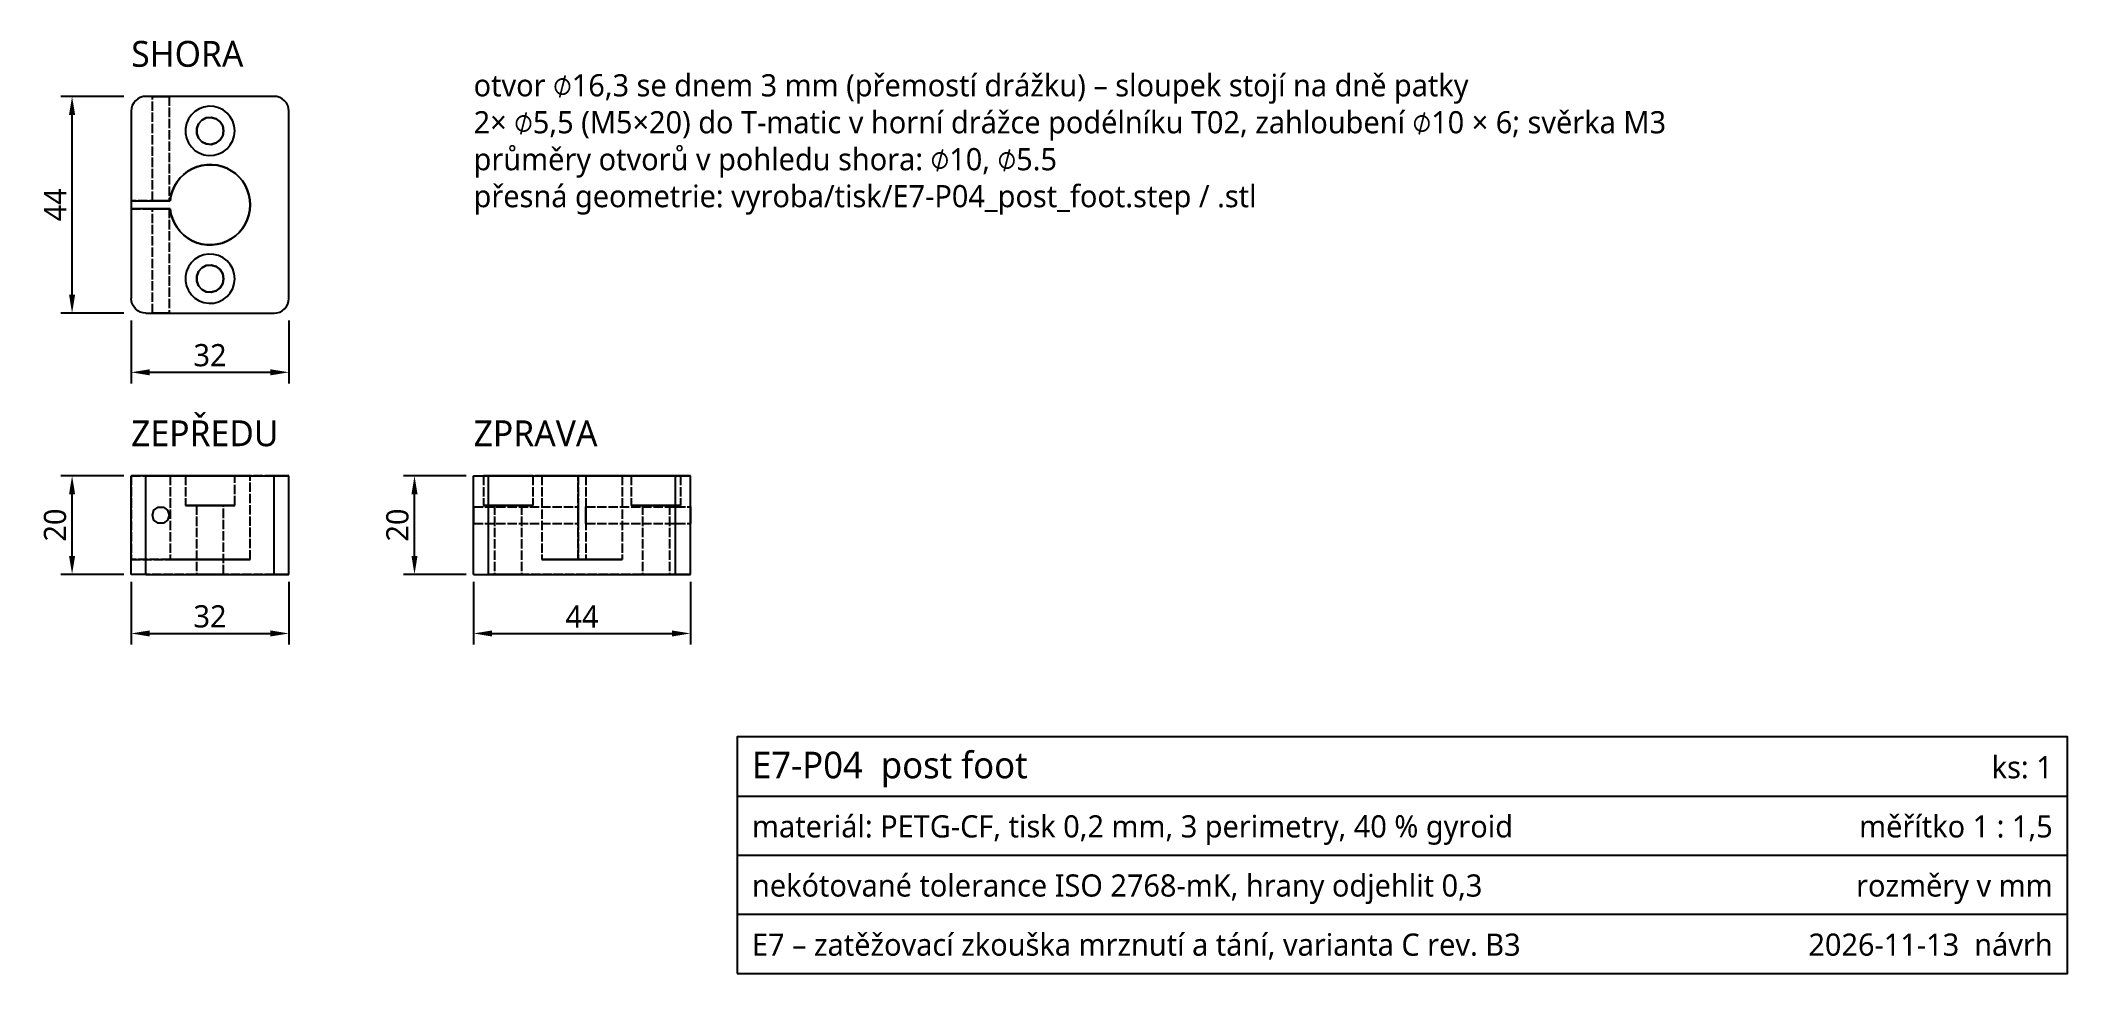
# Model space of a CAD drawing. Header units: millimetres. Extents: x 19 to 430, y 12 to 201.
import ezdxf
from ezdxf.enums import TextEntityAlignment as Align

# ---------------------------------------------------------------- set-up
doc = ezdxf.new("R2010")
doc.units = ezdxf.units.MM
doc.header["$LTSCALE"] = 1.5
doc.linetypes.add('DASHED', pattern=[1.524, 1.27, -0.254])
for name, color, linetype, true_color in [('DIM', 7, 'CONTINUOUS', 0x000000), ('FRAME', 7, 'CONTINUOUS', 0x000000), ('OUTLINE', 7, 'CONTINUOUS', 0x000000), ('TEXT', 7, 'CONTINUOUS', 0x000000)]:
    doc.layers.add(name, color=color, linetype=linetype, true_color=true_color)
doc.layers.add('HIDDEN', color=8, linetype='DASHED')
doc.styles.add('OpenSans', font='OpenSans-Regular.ttf')
doc.dimstyles.new('E7', dxfattribs={"dimtxt": 4.5, "dimasz": 3.75, "dimexe": 2.25, "dimexo": 1.5, "dimgap": 1.2, "dimtad": 1, "dimtxsty": 'OpenSans', "dimcen": 2.5, "dimclrd": 256, "dimclre": 256, "dimclrt": 256, "dimazin": 3, "dimtfac": 1, "dimtmove": 0, "dimatfit": 3})

msp = doc.modelspace()

# ---------------------------------------------------------------- linework, layer by layer
at = {"layer": 'FRAME'}
msp.add_lwpolyline([(160.5, 12), (430.5, 12), (430.5, 60), (160.5, 60)], close=True, dxfattribs=at)
for points in [[(160.5, 48), (430.5, 48)], [(160.5, 36), (430.5, 36)], [(160.5, 24), (430.5, 24)]]:
    msp.add_lwpolyline(points, dxfattribs=at)
at = {"layer": 'HIDDEN'}
for points in [[(40.5, 190), (39.915, 189.942), (39.352, 189.772), (38.833, 189.494), (38.379, 189.121), (38.006, 188.667), (37.728, 188.148), (37.558, 187.585), (37.5, 187)], [(66.5, 190), (40.5, 190)], [(45.2, 190), (44.775, 190), (44.35, 190), (43.925, 190), (43.5, 190), (43.075, 190), (42.65, 190), (42.225, 190), (41.8, 190)], [(41.8, 190), (42.225, 190), (42.65, 190), (43.075, 190), (43.5, 190), (43.925, 190), (44.35, 190), (44.775, 190), (45.2, 190)], [(41.8, 168.8), (41.8, 190)], [(45.2, 190), (45.2, 168.8)], [(69.5, 187), (69.442, 187.585), (69.272, 188.148), (68.994, 188.667), (68.621, 189.121), (68.167, 189.494), (67.648, 189.772), (67.085, 189.942), (66.5, 190)], [(37.5, 187), (37.5, 149)], [(58.5, 183), (58.398, 184.006), (58.095, 184.972), (57.604, 185.856), (56.945, 186.624), (56.145, 187.243), (55.237, 187.689), (54.257, 187.942), (53.247, 187.994), (52.247, 187.84), (51.298, 187.489), (50.439, 186.954), (49.706, 186.257), (49.128, 185.427), (48.729, 184.497), (48.526, 183.506), (48.526, 182.494), (48.729, 181.503), (49.128, 180.573), (49.706, 179.743), (50.439, 179.046), (51.298, 178.511), (52.247, 178.16), (53.247, 178.006), (54.257, 178.058), (55.237, 178.311), (56.145, 178.757), (56.945, 179.376), (57.604, 180.144), (58.095, 181.028), (58.398, 181.994), (58.5, 183)], [(56.25, 183), (56.064, 183.993), (55.532, 184.853), (54.726, 185.462), (53.754, 185.738), (52.747, 185.645), (51.843, 185.195), (51.162, 184.448), (50.797, 183.505), (50.797, 182.495), (51.162, 181.552), (51.843, 180.805), (52.747, 180.355), (53.754, 180.262), (54.726, 180.538), (55.532, 181.147), (56.064, 182.007), (56.25, 183)], [(69.5, 149), (69.5, 187)], [(61.65, 168), (61.585, 169.031), (61.389, 170.045), (61.067, 171.026), (60.624, 171.959), (60.066, 172.828), (59.403, 173.62), (58.645, 174.321), (57.804, 174.921), (56.894, 175.41), (55.93, 175.779), (54.927, 176.024), (53.9, 176.14), (52.868, 176.125), (51.845, 175.98), (50.849, 175.707), (49.896, 175.31), (49.001, 174.795), (48.177, 174.172), (47.44, 173.449), (46.799, 172.639), (46.266, 171.754), (45.85, 170.809), (45.556, 169.819), (45.389, 168.8)], [(45.389, 168.8), (37.5, 168.8)], [(45.2, 168.8), (44.775, 168.8), (44.35, 168.8), (43.925, 168.8), (43.5, 168.8), (43.075, 168.8), (42.65, 168.8), (42.225, 168.8), (41.8, 168.8)], [(41.8, 168.8), (42.225, 168.8), (42.65, 168.8), (43.075, 168.8), (43.5, 168.8), (43.925, 168.8), (44.35, 168.8), (44.775, 168.8), (45.2, 168.8)], [(37.5, 167.2), (45.389, 167.2)], [(45.2, 167.2), (44.775, 167.2), (44.35, 167.2), (43.925, 167.2), (43.5, 167.2), (43.075, 167.2), (42.65, 167.2), (42.225, 167.2), (41.8, 167.2)], [(41.8, 167.2), (42.225, 167.2), (42.65, 167.2), (43.075, 167.2), (43.5, 167.2), (43.925, 167.2), (44.35, 167.2), (44.775, 167.2), (45.2, 167.2)], [(41.8, 146), (41.8, 167.2)], [(45.2, 167.2), (45.2, 146)], [(45.389, 167.2), (45.556, 166.181), (45.85, 165.191), (46.266, 164.246), (46.799, 163.361), (47.44, 162.551), (48.177, 161.828), (49.001, 161.205), (49.896, 160.69), (50.849, 160.293), (51.845, 160.02), (52.868, 159.875), (53.9, 159.86), (54.927, 159.976), (55.93, 160.221), (56.894, 160.59), (57.804, 161.079), (58.645, 161.679), (59.403, 162.38), (60.066, 163.172), (60.624, 164.041), (61.067, 164.974), (61.389, 165.955), (61.585, 166.969), (61.65, 168)], [(58.5, 153), (58.398, 154.006), (58.095, 154.972), (57.604, 155.856), (56.945, 156.624), (56.145, 157.243), (55.237, 157.689), (54.257, 157.942), (53.247, 157.994), (52.247, 157.84), (51.298, 157.489), (50.439, 156.954), (49.706, 156.257), (49.128, 155.427), (48.729, 154.497), (48.526, 153.506), (48.526, 152.494), (48.729, 151.503), (49.128, 150.573), (49.706, 149.743), (50.439, 149.046), (51.298, 148.511), (52.247, 148.16), (53.247, 148.006), (54.257, 148.058), (55.237, 148.311), (56.145, 148.757), (56.945, 149.376), (57.604, 150.144), (58.095, 151.028), (58.398, 151.994), (58.5, 153)], [(56.25, 153), (56.064, 153.993), (55.532, 154.853), (54.726, 155.462), (53.754, 155.738), (52.747, 155.645), (51.843, 155.195), (51.162, 154.448), (50.797, 153.505), (50.797, 152.495), (51.162, 151.552), (51.843, 150.805), (52.747, 150.355), (53.754, 150.262), (54.726, 150.538), (55.532, 151.147), (56.064, 152.007), (56.25, 153)], [(40.5, 146), (39.915, 146.058), (39.352, 146.228), (38.833, 146.506), (38.379, 146.879), (38.006, 147.333), (37.728, 147.852), (37.558, 148.415), (37.5, 149)], [(66.5, 146), (67.085, 146.058), (67.648, 146.228), (68.167, 146.506), (68.621, 146.879), (68.994, 147.333), (69.272, 147.852), (69.442, 148.415), (69.5, 149)], [(40.5, 146), (66.5, 146)], [(45.2, 146), (44.775, 146), (44.35, 146), (43.925, 146), (43.5, 146), (43.075, 146), (42.65, 146), (42.225, 146), (41.8, 146)], [(41.8, 146), (42.225, 146), (42.65, 146), (43.075, 146), (43.5, 146), (43.925, 146), (44.35, 146), (44.775, 146), (45.2, 146)], [(45.389, 113), (37.5, 113)], [(37.5, 113), (45.389, 113)], [(40.5, 113), (40.125, 113), (39.75, 113), (39.375, 113), (39, 113), (38.625, 113), (38.25, 113), (37.875, 113), (37.5, 113)], [(37.5, 96), (37.5, 113)], [(37.5, 113), (37.5, 96)], [(37.5, 93), (37.5, 113)], [(66.5, 113), (40.5, 113)], [(61.65, 113), (60.634, 113), (59.617, 113), (58.601, 113), (57.585, 113), (56.569, 113), (55.552, 113), (54.536, 113), (53.52, 113), (52.503, 113), (51.487, 113), (50.471, 113), (49.455, 113), (48.438, 113), (47.422, 113), (46.406, 113), (45.389, 113)], [(45.389, 113), (46.406, 113), (47.422, 113), (48.438, 113), (49.455, 113), (50.471, 113), (51.487, 113), (52.503, 113), (53.52, 113), (54.536, 113), (55.552, 113), (56.569, 113), (57.585, 113), (58.601, 113), (59.617, 113), (60.634, 113), (61.65, 113)], [(45.389, 113), (45.389, 96)], [(45.389, 113), (45.389, 96)], [(58.5, 113), (57.5, 113), (56.5, 113), (55.5, 113), (54.5, 113), (53.5, 113), (52.5, 113), (51.5, 113), (50.5, 113), (49.5, 113), (48.5, 113)], [(48.5, 113), (49.5, 113), (50.5, 113), (51.5, 113), (52.5, 113), (53.5, 113), (54.5, 113), (55.5, 113), (56.5, 113), (57.5, 113), (58.5, 113)], [(58.5, 113), (57.5, 113), (56.5, 113), (55.5, 113), (54.5, 113), (53.5, 113), (52.5, 113), (51.5, 113), (50.5, 113), (49.5, 113), (48.5, 113)], [(48.5, 113), (49.5, 113), (50.5, 113), (51.5, 113), (52.5, 113), (53.5, 113), (54.5, 113), (55.5, 113), (56.5, 113), (57.5, 113), (58.5, 113)], [(48.5, 113), (48.5, 107)], [(48.5, 113), (48.5, 107)], [(58.5, 107), (58.5, 113)], [(58.5, 107), (58.5, 113)], [(61.65, 96), (61.65, 113)], [(69.5, 113), (69.125, 113), (68.75, 113), (68.375, 113), (68, 113), (67.625, 113), (67.25, 113), (66.875, 113), (66.5, 113)], [(69.5, 93), (69.5, 113)], [(107, 93), (107, 113)], [(107, 113), (107.375, 113), (107.75, 113), (108.125, 113), (108.5, 113), (108.875, 113), (109.25, 113), (109.625, 113), (110, 113)], [(119, 113), (118, 113), (117, 113), (116, 113), (115, 113), (114, 113), (113, 113), (112, 113), (111, 113), (110, 113), (109, 113)], [(109, 113), (109.625, 113), (110.25, 113), (110.875, 113), (111.5, 113), (112.125, 113), (112.75, 113), (113.375, 113), (114, 113)], [(109, 113), (109, 107)], [(128.2, 113), (110, 113)], [(114, 113), (114.625, 113), (115.25, 113), (115.875, 113), (116.5, 113), (117.125, 113), (117.75, 113), (118.375, 113), (119, 113)], [(119, 113), (119, 107)], [(129, 113), (127.981, 113), (126.963, 113), (125.944, 113), (124.925, 113), (123.906, 113), (122.888, 113), (121.869, 113), (120.85, 113)], [(120.85, 113), (121.769, 113), (122.688, 113), (123.606, 113), (124.525, 113), (125.444, 113), (126.362, 113), (127.281, 113), (128.2, 113)], [(120.85, 113), (120.85, 96)], [(128.2, 96), (128.2, 113)], [(128.2, 113), (128.2, 96)], [(137.15, 113), (136.131, 113), (135.113, 113), (134.094, 113), (133.075, 113), (132.056, 113), (131.037, 113), (130.019, 113), (129, 113)], [(129.8, 113), (130.719, 113), (131.637, 113), (132.556, 113), (133.475, 113), (134.394, 113), (135.312, 113), (136.231, 113), (137.15, 113)], [(148, 113), (129.8, 113)], [(129.8, 113), (129.8, 96)], [(129.8, 113), (129.8, 96)], [(137.15, 113), (137.15, 96)], [(149, 113), (148, 113), (147, 113), (146, 113), (145, 113), (144, 113), (143, 113), (142, 113), (141, 113), (140, 113), (139, 113)], [(139, 113), (139.625, 113), (140.25, 113), (140.875, 113), (141.5, 113), (142.125, 113), (142.75, 113), (143.375, 113), (144, 113)], [(139, 113), (139, 107)], [(144, 113), (144.625, 113), (145.25, 113), (145.875, 113), (146.5, 113), (147.125, 113), (147.75, 113), (148.375, 113), (149, 113)], [(151, 113), (150.625, 113), (150.25, 113), (149.875, 113), (149.5, 113), (149.125, 113), (148.75, 113), (148.375, 113), (148, 113)], [(149, 113), (149, 107)], [(151, 93), (151, 113)], [(58.5, 107), (57.5, 107), (56.5, 107), (55.5, 107), (54.5, 107), (53.5, 107), (52.5, 107), (51.5, 107), (50.5, 107), (49.5, 107), (48.5, 107)], [(48.5, 107), (49.5, 107), (50.5, 107), (51.5, 107), (52.5, 107), (53.5, 107), (54.5, 107), (55.5, 107), (56.5, 107), (57.5, 107), (58.5, 107)], [(58.5, 107), (57.5, 107), (56.5, 107), (55.5, 107), (54.5, 107), (53.5, 107), (52.5, 107), (51.5, 107), (50.5, 107), (49.5, 107), (48.5, 107)], [(48.5, 107), (49.5, 107), (50.5, 107), (51.5, 107), (52.5, 107), (53.5, 107), (54.5, 107), (55.5, 107), (56.5, 107), (57.5, 107), (58.5, 107)], [(56.25, 107), (55.562, 107), (54.875, 107), (54.188, 107), (53.5, 107), (52.812, 107), (52.125, 107), (51.438, 107), (50.75, 107)], [(50.75, 107), (51.438, 107), (52.125, 107), (52.812, 107), (53.5, 107), (54.188, 107), (54.875, 107), (55.562, 107), (56.25, 107)], [(56.25, 107), (55.562, 107), (54.875, 107), (54.188, 107), (53.5, 107), (52.812, 107), (52.125, 107), (51.438, 107), (50.75, 107)], [(50.75, 107), (51.438, 107), (52.125, 107), (52.812, 107), (53.5, 107), (54.188, 107), (54.875, 107), (55.562, 107), (56.25, 107)], [(50.75, 107), (50.75, 93)], [(50.75, 107), (50.75, 93)], [(56.25, 93), (56.25, 107)], [(56.25, 93), (56.25, 107)], [(119, 107), (118, 107), (117, 107), (116, 107), (115, 107), (114, 107), (113, 107), (112, 107), (111, 107), (110, 107), (109, 107)], [(109, 107), (109.625, 107), (110.25, 107), (110.875, 107), (111.5, 107), (112.125, 107), (112.75, 107), (113.375, 107), (114, 107)], [(114, 107), (113.656, 107), (113.312, 107), (112.969, 107), (112.625, 107), (112.281, 107), (111.938, 107), (111.594, 107), (111.25, 107)], [(111.25, 107), (111.938, 107), (112.625, 107), (113.312, 107), (114, 107), (114.688, 107), (115.375, 107), (116.062, 107), (116.75, 107)], [(111.25, 107), (111.25, 93)], [(116.75, 107), (116.406, 107), (116.062, 107), (115.719, 107), (115.375, 107), (115.031, 107), (114.688, 107), (114.344, 107), (114, 107)], [(114, 107), (114.625, 107), (115.25, 107), (115.875, 107), (116.5, 107), (117.125, 107), (117.75, 107), (118.375, 107), (119, 107)], [(116.75, 107), (116.75, 93)], [(149, 107), (148, 107), (147, 107), (146, 107), (145, 107), (144, 107), (143, 107), (142, 107), (141, 107), (140, 107), (139, 107)], [(139, 107), (139.625, 107), (140.25, 107), (140.875, 107), (141.5, 107), (142.125, 107), (142.75, 107), (143.375, 107), (144, 107)], [(144, 107), (143.656, 107), (143.312, 107), (142.969, 107), (142.625, 107), (142.281, 107), (141.938, 107), (141.594, 107), (141.25, 107)], [(141.25, 107), (141.938, 107), (142.625, 107), (143.312, 107), (144, 107), (144.688, 107), (145.375, 107), (146.062, 107), (146.75, 107)], [(141.25, 107), (141.25, 93)], [(146.75, 107), (146.406, 107), (146.062, 107), (145.719, 107), (145.375, 107), (145.031, 107), (144.688, 107), (144.344, 107), (144, 107)], [(144, 107), (144.625, 107), (145.25, 107), (145.875, 107), (146.5, 107), (147.125, 107), (147.75, 107), (148.375, 107), (149, 107)], [(146.75, 107), (146.75, 93)], [(45.2, 105), (44.875, 104.001), (44.025, 103.383), (42.975, 103.383), (42.125, 104.001), (41.8, 105), (42.125, 105.999), (42.975, 106.617), (44.025, 106.617), (44.875, 105.999), (45.2, 105)], [(45.2, 105), (44.875, 104.001), (44.025, 103.383), (42.975, 103.383), (42.125, 104.001), (41.8, 105), (42.125, 105.999), (42.975, 106.617), (44.025, 106.617), (44.875, 105.999), (45.2, 105)], [(45.2, 105), (44.875, 104.001), (44.025, 103.383), (42.975, 103.383), (42.125, 104.001), (41.8, 105), (42.125, 105.999), (42.975, 106.617), (44.025, 106.617), (44.875, 105.999), (45.2, 105)], [(107, 103.3), (107, 103.725), (107, 104.15), (107, 104.575), (107, 105), (107, 105.425), (107, 105.85), (107, 106.275), (107, 106.7)], [(107, 106.7), (107, 106.487), (107, 106.275), (107, 106.062), (107, 105.85), (107, 105.638), (107, 105.425), (107, 105.213), (107, 105)], [(107, 106.7), (128.2, 106.7)], [(107, 105), (107, 104.787), (107, 104.575), (107, 104.362), (107, 104.15), (107, 103.938), (107, 103.725), (107, 103.513), (107, 103.3)], [(107, 103.3), (128.2, 103.3)], [(128.2, 103.3), (128.2, 103.725), (128.2, 104.15), (128.2, 104.575), (128.2, 105), (128.2, 105.425), (128.2, 105.85), (128.2, 106.275), (128.2, 106.7)], [(128.2, 106.7), (128.2, 106.487), (128.2, 106.275), (128.2, 106.062), (128.2, 105.85), (128.2, 105.638), (128.2, 105.425), (128.2, 105.213), (128.2, 105)], [(128.2, 105), (128.2, 104.787), (128.2, 104.575), (128.2, 104.362), (128.2, 104.15), (128.2, 103.938), (128.2, 103.725), (128.2, 103.513), (128.2, 103.3)], [(129.8, 103.3), (129.8, 103.725), (129.8, 104.15), (129.8, 104.575), (129.8, 105), (129.8, 105.425), (129.8, 105.85), (129.8, 106.275), (129.8, 106.7)], [(129.8, 106.7), (129.8, 106.487), (129.8, 106.275), (129.8, 106.062), (129.8, 105.85), (129.8, 105.638), (129.8, 105.425), (129.8, 105.213), (129.8, 105)], [(129.8, 106.7), (151, 106.7)], [(129.8, 105), (129.8, 104.787), (129.8, 104.575), (129.8, 104.362), (129.8, 104.15), (129.8, 103.938), (129.8, 103.725), (129.8, 103.513), (129.8, 103.3)], [(129.8, 103.3), (151, 103.3)], [(151, 103.3), (151, 103.725), (151, 104.15), (151, 104.575), (151, 105), (151, 105.425), (151, 105.85), (151, 106.275), (151, 106.7)], [(151, 106.7), (151, 106.487), (151, 106.275), (151, 106.062), (151, 105.85), (151, 105.638), (151, 105.425), (151, 105.213), (151, 105)], [(151, 105), (151, 104.787), (151, 104.575), (151, 104.362), (151, 104.15), (151, 103.938), (151, 103.725), (151, 103.513), (151, 103.3)], [(37.5, 96), (45.389, 96)], [(45.389, 96), (37.5, 96)], [(45.389, 96), (46.406, 96), (47.422, 96), (48.438, 96), (49.455, 96), (50.471, 96), (51.487, 96), (52.503, 96), (53.52, 96), (54.536, 96), (55.552, 96), (56.569, 96), (57.585, 96), (58.601, 96), (59.617, 96), (60.634, 96), (61.65, 96)], [(61.65, 96), (60.634, 96), (59.617, 96), (58.601, 96), (57.585, 96), (56.569, 96), (55.552, 96), (54.536, 96), (53.52, 96), (52.503, 96), (51.487, 96), (50.471, 96), (49.455, 96), (48.438, 96), (47.422, 96), (46.406, 96), (45.389, 96)], [(128.2, 96), (127.281, 96), (126.362, 96), (125.444, 96), (124.525, 96), (123.606, 96), (122.688, 96), (121.769, 96), (120.85, 96)], [(120.85, 96), (121.869, 96), (122.888, 96), (123.906, 96), (124.925, 96), (125.944, 96), (126.963, 96), (127.981, 96), (129, 96)], [(129.8, 96), (128.2, 96)], [(129, 96), (130.019, 96), (131.037, 96), (132.056, 96), (133.075, 96), (134.094, 96), (135.113, 96), (136.131, 96), (137.15, 96)], [(137.15, 96), (136.231, 96), (135.312, 96), (134.394, 96), (133.475, 96), (132.556, 96), (131.637, 96), (130.719, 96), (129.8, 96)], [(40.5, 93), (40.125, 93), (39.75, 93), (39.375, 93), (39, 93), (38.625, 93), (38.25, 93), (37.875, 93), (37.5, 93)], [(66.5, 93), (40.5, 93)], [(56.25, 93), (55.562, 93), (54.875, 93), (54.188, 93), (53.5, 93), (52.812, 93), (52.125, 93), (51.438, 93), (50.75, 93)], [(50.75, 93), (51.438, 93), (52.125, 93), (52.812, 93), (53.5, 93), (54.188, 93), (54.875, 93), (55.562, 93), (56.25, 93)], [(56.25, 93), (55.562, 93), (54.875, 93), (54.188, 93), (53.5, 93), (52.812, 93), (52.125, 93), (51.438, 93), (50.75, 93)], [(50.75, 93), (51.438, 93), (52.125, 93), (52.812, 93), (53.5, 93), (54.188, 93), (54.875, 93), (55.562, 93), (56.25, 93)], [(69.5, 93), (69.125, 93), (68.75, 93), (68.375, 93), (68, 93), (67.625, 93), (67.25, 93), (66.875, 93), (66.5, 93)], [(107, 93), (107.375, 93), (107.75, 93), (108.125, 93), (108.5, 93), (108.875, 93), (109.25, 93), (109.625, 93), (110, 93)], [(148, 93), (110, 93)], [(116.75, 93), (116.062, 93), (115.375, 93), (114.688, 93), (114, 93), (113.312, 93), (112.625, 93), (111.938, 93), (111.25, 93)], [(111.25, 93), (111.594, 93), (111.938, 93), (112.281, 93), (112.625, 93), (112.969, 93), (113.312, 93), (113.656, 93), (114, 93)], [(114, 93), (114.344, 93), (114.688, 93), (115.031, 93), (115.375, 93), (115.719, 93), (116.062, 93), (116.406, 93), (116.75, 93)], [(146.75, 93), (146.062, 93), (145.375, 93), (144.688, 93), (144, 93), (143.312, 93), (142.625, 93), (141.938, 93), (141.25, 93)], [(141.25, 93), (141.594, 93), (141.938, 93), (142.281, 93), (142.625, 93), (142.969, 93), (143.312, 93), (143.656, 93), (144, 93)], [(144, 93), (144.344, 93), (144.688, 93), (145.031, 93), (145.375, 93), (145.719, 93), (146.062, 93), (146.406, 93), (146.75, 93)], [(151, 93), (150.625, 93), (150.25, 93), (149.875, 93), (149.5, 93), (149.125, 93), (148.75, 93), (148.375, 93), (148, 93)]]:
    msp.add_lwpolyline(points, dxfattribs=at)
at = {"layer": 'OUTLINE'}
for points in [[(40.5, 190), (39.915, 189.942), (39.352, 189.772), (38.833, 189.494), (38.379, 189.121), (38.006, 188.667), (37.728, 188.148), (37.558, 187.585), (37.5, 187)], [(66.5, 190), (40.5, 190)], [(69.5, 187), (69.442, 187.585), (69.272, 188.148), (68.994, 188.667), (68.621, 189.121), (68.167, 189.494), (67.648, 189.772), (67.085, 189.942), (66.5, 190)], [(37.5, 187), (37.5, 168.8)], [(58.5, 183), (58.398, 184.006), (58.095, 184.972), (57.604, 185.856), (56.945, 186.624), (56.145, 187.243), (55.237, 187.689), (54.257, 187.942), (53.247, 187.994), (52.247, 187.84), (51.298, 187.489), (50.439, 186.954), (49.706, 186.257), (49.128, 185.427), (48.729, 184.497), (48.526, 183.506), (48.526, 182.494), (48.729, 181.503), (49.128, 180.573), (49.706, 179.743), (50.439, 179.046), (51.298, 178.511), (52.247, 178.16), (53.247, 178.006), (54.257, 178.058), (55.237, 178.311), (56.145, 178.757), (56.945, 179.376), (57.604, 180.144), (58.095, 181.028), (58.398, 181.994), (58.5, 183)], [(56.25, 183), (56.064, 182.007), (55.532, 181.147), (54.726, 180.538), (53.754, 180.262), (52.747, 180.355), (51.843, 180.805), (51.162, 181.552), (50.797, 182.495), (50.797, 183.505), (51.162, 184.448), (51.843, 185.195), (52.747, 185.645), (53.754, 185.738), (54.726, 185.462), (55.532, 184.853), (56.064, 183.993), (56.25, 183)], [(69.5, 149), (69.5, 187)], [(45.389, 168.8), (45.556, 169.819), (45.85, 170.809), (46.266, 171.754), (46.799, 172.639), (47.44, 173.449), (48.177, 174.172), (49.001, 174.795), (49.896, 175.31), (50.849, 175.707), (51.845, 175.98), (52.868, 176.125), (53.9, 176.14), (54.927, 176.024), (55.93, 175.779), (56.894, 175.41), (57.804, 174.921), (58.645, 174.321), (59.403, 173.62), (60.066, 172.828), (60.624, 171.959), (61.067, 171.026), (61.389, 170.045), (61.585, 169.031), (61.65, 168)], [(37.5, 168.8), (45.389, 168.8)], [(37.5, 168.8), (37.5, 167.2)], [(37.5, 167.2), (37.5, 149)], [(45.389, 167.2), (37.5, 167.2)], [(61.65, 168), (61.585, 166.969), (61.389, 165.955), (61.067, 164.974), (60.624, 164.041), (60.066, 163.172), (59.403, 162.38), (58.645, 161.679), (57.804, 161.079), (56.894, 160.59), (55.93, 160.221), (54.927, 159.976), (53.9, 159.86), (52.868, 159.875), (51.845, 160.02), (50.849, 160.293), (49.896, 160.69), (49.001, 161.205), (48.177, 161.828), (47.44, 162.551), (46.799, 163.361), (46.266, 164.246), (45.85, 165.191), (45.556, 166.181), (45.389, 167.2)], [(58.5, 153), (58.398, 154.006), (58.095, 154.972), (57.604, 155.856), (56.945, 156.624), (56.145, 157.243), (55.237, 157.689), (54.257, 157.942), (53.247, 157.994), (52.247, 157.84), (51.298, 157.489), (50.439, 156.954), (49.706, 156.257), (49.128, 155.427), (48.729, 154.497), (48.526, 153.506), (48.526, 152.494), (48.729, 151.503), (49.128, 150.573), (49.706, 149.743), (50.439, 149.046), (51.298, 148.511), (52.247, 148.16), (53.247, 148.006), (54.257, 148.058), (55.237, 148.311), (56.145, 148.757), (56.945, 149.376), (57.604, 150.144), (58.095, 151.028), (58.398, 151.994), (58.5, 153)], [(56.25, 153), (56.064, 152.007), (55.532, 151.147), (54.726, 150.538), (53.754, 150.262), (52.747, 150.355), (51.843, 150.805), (51.162, 151.552), (50.797, 152.495), (50.797, 153.505), (51.162, 154.448), (51.843, 155.195), (52.747, 155.645), (53.754, 155.738), (54.726, 155.462), (55.532, 154.853), (56.064, 153.993), (56.25, 153)], [(40.5, 146), (39.915, 146.058), (39.352, 146.228), (38.833, 146.506), (38.379, 146.879), (38.006, 147.333), (37.728, 147.852), (37.558, 148.415), (37.5, 149)], [(66.5, 146), (67.085, 146.058), (67.648, 146.228), (68.167, 146.506), (68.621, 146.879), (68.994, 147.333), (69.272, 147.852), (69.442, 148.415), (69.5, 149)], [(40.5, 146), (66.5, 146)], [(37.5, 93), (37.5, 113)], [(40.5, 113), (40.125, 113), (39.75, 113), (39.375, 113), (39, 113), (38.625, 113), (38.25, 113), (37.875, 113), (37.5, 113)], [(40.5, 113), (66.5, 113)], [(40.5, 93), (40.5, 113)], [(66.5, 113), (66.875, 113), (67.25, 113), (67.625, 113), (68, 113), (68.375, 113), (68.75, 113), (69.125, 113), (69.5, 113)], [(66.5, 93), (66.5, 113)], [(69.5, 93), (69.5, 113)], [(107, 93), (107, 113)], [(107, 113), (107.375, 113), (107.75, 113), (108.125, 113), (108.5, 113), (108.875, 113), (109.25, 113), (109.625, 113), (110, 113)], [(110, 113), (148, 113)], [(110, 93), (110, 113)], [(148, 113), (148.375, 113), (148.75, 113), (149.125, 113), (149.5, 113), (149.875, 113), (150.25, 113), (150.625, 113), (151, 113)], [(148, 93), (148, 113)], [(151, 93), (151, 113)], [(45.2, 105), (44.875, 104.001), (44.025, 103.383), (42.975, 103.383), (42.125, 104.001), (41.8, 105), (42.125, 105.999), (42.975, 106.617), (44.025, 106.617), (44.875, 105.999), (45.2, 105)], [(40.5, 93), (40.125, 93), (39.75, 93), (39.375, 93), (39, 93), (38.625, 93), (38.25, 93), (37.875, 93), (37.5, 93)], [(40.5, 93), (66.5, 93)], [(66.5, 93), (66.875, 93), (67.25, 93), (67.625, 93), (68, 93), (68.375, 93), (68.75, 93), (69.125, 93), (69.5, 93)], [(107, 93), (107.375, 93), (107.75, 93), (108.125, 93), (108.5, 93), (108.875, 93), (109.25, 93), (109.625, 93), (110, 93)], [(110, 93), (148, 93)], [(148, 93), (148.375, 93), (148.75, 93), (149.125, 93), (149.5, 93), (149.875, 93), (150.25, 93), (150.625, 93), (151, 93)]]:
    msp.add_lwpolyline(points, dxfattribs=at)

# ---------------------------------------------------------------- texts
at = {"layer": 'TEXT', "style": 'OpenSans'}
for s, height, p in [('SHORA', 5.25, (37.5, 196)), ('otvor ⌀16,3 se dnem 3 mm (přemostí drážku) – sloupek stojí na dně patky', 4.5, (107, 190)), ('2× ⌀5,5 (M5×20) do T-matic v horní drážce podélníku T02, zahloubení ⌀10 × 6; svěrka M3', 4.5, (107, 182.5)), ('průměry otvorů v pohledu shora: ⌀10, ⌀5.5', 4.5, (107, 175)), ('přesná geometrie: vyroba/tisk/E7-P04_post_foot.step / .stl', 4.5, (107, 167.5)), ('ZEPŘEDU', 5.25, (37.5, 119)), ('ZPRAVA', 5.25, (107, 119)), ('E7-P04  post foot', 5.4, (163.5, 51.6)), ('materiál: PETG-CF, tisk 0,2 mm, 3 perimetry, 40 % gyroid', 4.5, (163.5, 39.6)), ('nekótované tolerance ISO 2768-mK, hrany odjehlit 0,3', 4.5, (163.5, 27.6)), ('E7 – zatěžovací zkouška mrznutí a tání, varianta C rev. B3', 4.5, (163.5, 15.6))]:
    msp.add_text(s, height=height, dxfattribs=at).set_placement(p)
for s, p in [('ks: 1', (427.5, 51.6)), ('měřítko 1 : 1,5', (427.5, 39.6)), ('rozměry v mm', (427.5, 27.6)), ('2026-11-13  návrh', (427.5, 15.6))]:
    msp.add_text(s, height=4.5, dxfattribs=at).set_placement(p, align=Align.RIGHT)

# ---------------------------------------------------------------- dimensions: what is measured, and where the dimension line sits
at = {"layer": 'DIM'}
for base, p1, p2 in [((25.5, 146), (37.5, 146), (37.5, 190)), ((25.5, 93), (37.5, 93), (37.5, 113)), ((95, 93), (107, 93), (107, 113))]:
    msp.add_linear_dim(base=base, p1=p1, p2=p2, angle=90, dimstyle='E7', dxfattribs=at).render()
for base, p1, p2 in [((37.5, 134), (37.5, 146), (69.5, 146)), ((37.5, 81), (37.5, 93), (69.5, 93)), ((107, 81), (107, 93), (151, 93))]:
    msp.add_linear_dim(base=base, p1=p1, p2=p2, dimstyle='E7', dxfattribs=at).render()

doc.saveas('drawing.dxf')
